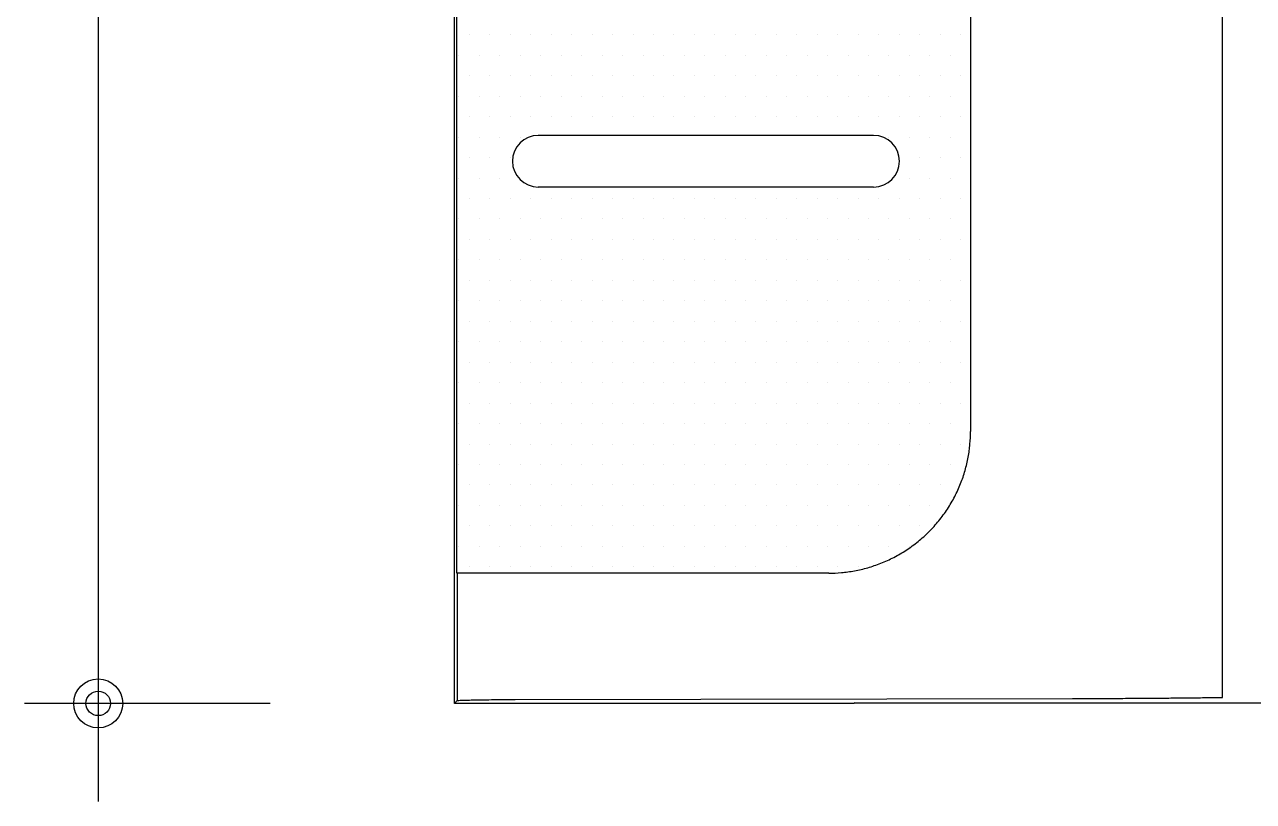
# Model space of a CAD drawing. Extents: x -255 to 8105, y -176 to 5714.
# Drawn here: x 6032.4 to 6282.8, y 4904.9 to 5063.3 of the extents above; entities that cross this region are included whole.
import ezdxf

# ---------------------------------------------------------------- set-up
doc = ezdxf.new("R2010")
doc.units = 0
doc.header["$LTSCALE"] = 30
doc.layers.get('0').update_dxf_attribs({"linetype": 'CONTINUOUS'})
for name, color, linetype in [('DIM', 7, 'CONTINUOUS'), ('부자재', 4, 'CONTINUOUS'), ('해치', 8, 'CONTINUOUS')]:
    doc.layers.add(name, color=color, linetype=linetype)

# ---------------------------------------------------------------- blocks, each defined once
blk = doc.blocks.new('DIMDOT')
at = {"linetype": 'Continuous'}
blk.add_line((-2, 0), (2, 0), dxfattribs=at)
for radius in [0.5, 0.25]:
    blk.add_circle((0, 0), radius, dxfattribs=at)
blk = doc.blocks.new('UNI-01', base_point=(7634, 7239))
at = {"layer": 'DIM', "ltscale": 10}
for p, q in [((13681.44, 12627.02), (13681.44, 12173.89)), ((13716.49, 12163.89), (13666.44, 12163.89))]:
    blk.add_line(p, q, dxfattribs=at)
at = {"layer": '부자재'}
for p, q in [((13754.06, 12163.89), (13754.06, 12637.02)), ((13910.57, 12165.11), (13910.57, 12635.8)), ((13754.54, 12190.44), (13754.54, 12610.47)), ((13859.2, 12581.56), (13859.2, 12219.35)), ((13754.62, 12190.44), (13754.54, 12190.44)), ((13754.62, 12190.44), (13754.62, 12164.45)), ((13830.29, 12190.44), (13766.38, 12190.44)), ((13766.38, 12164.68), (13879.99, 12164.88)), ((13754.62, 12164.45), (13754.06, 12163.89)), ((13835.44, 12163.89), (13754.06, 12163.89)), ((13835.62, 12163.99), (13835.44, 12163.89)), ((13835.62, 12163.99), (13923.17, 12163.99))]:
    blk.add_line(p, q, dxfattribs=at)
for points, weights in [([(13830.29, 12190.44), (13859.2, 12190.44), (13859.2, 12219.35)], [1, 0.707106781187, 1]), ([(13766.38, 12190.44), (13754.82, 12190.44), (13754.62, 12190.44)], [1, 0.748955720789, 1]), ([(13879.99, 12164.88), (13897.04, 12164.92), (13910.57, 12165.11)], [1, 0.964784765128, 1]), ([(13754.62, 12164.45), (13754.82, 12164.65), (13766.38, 12164.68)], [1, 0.748955720789, 1])]:
    blk.add_rational_spline(points, weights, degree=2, dxfattribs=at)
at = {"layer": '해치', "linetype": 'Continuous'}
for p, q in [((13757.03, 12300.23), (13757.03, 12300.23)), ((13761.21, 12300.23), (13761.21, 12300.23)), ((13765.38, 12300.23), (13765.38, 12300.23)), ((13769.55, 12300.23), (13769.55, 12300.23)), ((13773.73, 12300.23), (13773.73, 12300.23)), ((13777.9, 12300.23), (13777.9, 12300.23)), ((13782.07, 12300.23), (13782.07, 12300.23)), ((13786.24, 12300.23), (13786.24, 12300.23)), ((13790.42, 12300.23), (13790.42, 12300.23)), ((13794.59, 12300.23), (13794.59, 12300.23)), ((13798.76, 12300.23), (13798.76, 12300.23)), ((13802.93, 12300.23), (13802.93, 12300.23)), ((13807.11, 12300.23), (13807.11, 12300.23)), ((13811.28, 12300.23), (13811.28, 12300.23)), ((13815.45, 12300.23), (13815.45, 12300.23)), ((13819.62, 12300.23), (13819.62, 12300.23)), ((13823.8, 12300.23), (13823.8, 12300.23)), ((13827.97, 12300.23), (13827.97, 12300.23)), ((13832.14, 12300.23), (13832.14, 12300.23)), ((13836.32, 12300.23), (13836.32, 12300.23)), ((13840.49, 12300.23), (13840.49, 12300.23)), ((13844.66, 12300.23), (13844.66, 12300.23)), ((13848.83, 12300.23), (13848.83, 12300.23)), ((13853.01, 12300.23), (13853.01, 12300.23)), ((13857.18, 12300.23), (13857.18, 12300.23)), ((13754.95, 12296.06), (13754.95, 12296.06)), ((13759.12, 12296.06), (13759.12, 12296.06)), ((13763.29, 12296.06), (13763.29, 12296.06)), ((13767.47, 12296.06), (13767.47, 12296.06)), ((13771.64, 12296.06), (13771.64, 12296.06)), ((13775.81, 12296.06), (13775.81, 12296.06)), ((13779.98, 12296.06), (13779.98, 12296.06)), ((13784.16, 12296.06), (13784.16, 12296.06)), ((13788.33, 12296.06), (13788.33, 12296.06)), ((13792.5, 12296.06), (13792.5, 12296.06)), ((13796.67, 12296.06), (13796.67, 12296.06)), ((13800.85, 12296.06), (13800.85, 12296.06)), ((13805.02, 12296.06), (13805.02, 12296.06)), ((13809.19, 12296.06), (13809.19, 12296.06)), ((13813.37, 12296.06), (13813.37, 12296.06)), ((13817.54, 12296.06), (13817.54, 12296.06)), ((13821.71, 12296.06), (13821.71, 12296.06)), ((13825.88, 12296.06), (13825.88, 12296.06)), ((13830.06, 12296.06), (13830.06, 12296.06)), ((13834.23, 12296.06), (13834.23, 12296.06)), ((13838.4, 12296.06), (13838.4, 12296.06)), ((13842.57, 12296.06), (13842.57, 12296.06)), ((13846.75, 12296.06), (13846.75, 12296.06)), ((13850.92, 12296.06), (13850.92, 12296.06)), ((13855.09, 12296.06), (13855.09, 12296.06)), ((13757.03, 12291.89), (13757.03, 12291.89)), ((13761.21, 12291.89), (13761.21, 12291.89)), ((13765.38, 12291.89), (13765.38, 12291.89)), ((13769.55, 12291.89), (13769.55, 12291.89)), ((13773.73, 12291.89), (13773.73, 12291.89)), ((13777.9, 12291.89), (13777.9, 12291.89)), ((13782.07, 12291.89), (13782.07, 12291.89)), ((13786.24, 12291.89), (13786.24, 12291.89)), ((13790.42, 12291.89), (13790.42, 12291.89)), ((13794.59, 12291.89), (13794.59, 12291.89)), ((13798.76, 12291.89), (13798.76, 12291.89)), ((13802.93, 12291.89), (13802.93, 12291.89)), ((13807.11, 12291.89), (13807.11, 12291.89)), ((13811.28, 12291.89), (13811.28, 12291.89)), ((13815.45, 12291.89), (13815.45, 12291.89)), ((13819.62, 12291.89), (13819.62, 12291.89)), ((13823.8, 12291.89), (13823.8, 12291.89)), ((13827.97, 12291.89), (13827.97, 12291.89)), ((13832.14, 12291.89), (13832.14, 12291.89)), ((13836.32, 12291.89), (13836.32, 12291.89)), ((13840.49, 12291.89), (13840.49, 12291.89)), ((13844.66, 12291.89), (13844.66, 12291.89)), ((13848.83, 12291.89), (13848.83, 12291.89)), ((13853.01, 12291.89), (13853.01, 12291.89)), ((13857.18, 12291.89), (13857.18, 12291.89)), ((13754.95, 12287.72), (13754.95, 12287.72)), ((13759.12, 12287.72), (13759.12, 12287.72)), ((13763.29, 12287.72), (13763.29, 12287.72)), ((13767.47, 12287.72), (13767.47, 12287.72)), ((13771.64, 12287.72), (13771.64, 12287.72)), ((13775.81, 12287.72), (13775.81, 12287.72)), ((13779.98, 12287.72), (13779.98, 12287.72)), ((13784.16, 12287.72), (13784.16, 12287.72)), ((13788.33, 12287.72), (13788.33, 12287.72)), ((13792.5, 12287.72), (13792.5, 12287.72)), ((13796.67, 12287.72), (13796.67, 12287.72)), ((13800.85, 12287.72), (13800.85, 12287.72)), ((13805.02, 12287.72), (13805.02, 12287.72)), ((13809.19, 12287.72), (13809.19, 12287.72)), ((13813.37, 12287.72), (13813.37, 12287.72)), ((13817.54, 12287.72), (13817.54, 12287.72)), ((13821.71, 12287.72), (13821.71, 12287.72)), ((13825.88, 12287.72), (13825.88, 12287.72)), ((13830.06, 12287.72), (13830.06, 12287.72)), ((13834.23, 12287.72), (13834.23, 12287.72)), ((13838.4, 12287.72), (13838.4, 12287.72)), ((13842.57, 12287.72), (13842.57, 12287.72)), ((13846.75, 12287.72), (13846.75, 12287.72)), ((13850.92, 12287.72), (13850.92, 12287.72)), ((13855.09, 12287.72), (13855.09, 12287.72)), ((13757.03, 12283.54), (13757.03, 12283.54)), ((13761.21, 12283.54), (13761.21, 12283.54)), ((13765.38, 12283.54), (13765.38, 12283.54)), ((13769.55, 12283.54), (13769.55, 12283.54)), ((13773.73, 12283.54), (13773.73, 12283.54)), ((13777.9, 12283.54), (13777.9, 12283.54)), ((13782.07, 12283.54), (13782.07, 12283.54)), ((13786.24, 12283.54), (13786.24, 12283.54)), ((13790.42, 12283.54), (13790.42, 12283.54)), ((13794.59, 12283.54), (13794.59, 12283.54)), ((13798.76, 12283.54), (13798.76, 12283.54)), ((13802.93, 12283.54), (13802.93, 12283.54)), ((13807.11, 12283.54), (13807.11, 12283.54)), ((13811.28, 12283.54), (13811.28, 12283.54)), ((13815.45, 12283.54), (13815.45, 12283.54)), ((13819.62, 12283.54), (13819.62, 12283.54)), ((13823.8, 12283.54), (13823.8, 12283.54)), ((13827.97, 12283.54), (13827.97, 12283.54)), ((13832.14, 12283.54), (13832.14, 12283.54)), ((13836.32, 12283.54), (13836.32, 12283.54)), ((13840.49, 12283.54), (13840.49, 12283.54)), ((13844.66, 12283.54), (13844.66, 12283.54)), ((13848.83, 12283.54), (13848.83, 12283.54)), ((13853.01, 12283.54), (13853.01, 12283.54)), ((13857.18, 12283.54), (13857.18, 12283.54)), ((13754.95, 12279.37), (13754.95, 12279.37)), ((13759.12, 12279.37), (13759.12, 12279.37)), ((13763.29, 12279.37), (13763.29, 12279.37)), ((13767.47, 12279.37), (13767.47, 12279.37)), ((13842.57, 12279.37), (13842.57, 12279.37)), ((13846.75, 12279.37), (13846.75, 12279.37)), ((13850.92, 12279.37), (13850.92, 12279.37)), ((13855.09, 12279.37), (13855.09, 12279.37)), ((13757.03, 12275.2), (13757.03, 12275.2)), ((13761.21, 12275.2), (13761.21, 12275.2)), ((13765.38, 12275.2), (13765.38, 12275.2)), ((13844.66, 12275.2), (13844.66, 12275.2)), ((13848.83, 12275.2), (13848.83, 12275.2)), ((13853.01, 12275.2), (13853.01, 12275.2)), ((13857.18, 12275.2), (13857.18, 12275.2)), ((13754.95, 12271.03), (13754.95, 12271.03)), ((13759.12, 12271.03), (13759.12, 12271.03)), ((13763.29, 12271.03), (13763.29, 12271.03)), ((13846.75, 12271.03), (13846.75, 12271.03)), ((13850.92, 12271.03), (13850.92, 12271.03)), ((13855.09, 12271.03), (13855.09, 12271.03)), ((13757.03, 12266.85), (13757.03, 12266.85)), ((13761.21, 12266.85), (13761.21, 12266.85)), ((13765.38, 12266.85), (13765.38, 12266.85)), ((13769.55, 12266.85), (13769.55, 12266.85)), ((13773.73, 12266.85), (13773.73, 12266.85)), ((13777.9, 12266.85), (13777.9, 12266.85)), ((13782.07, 12266.85), (13782.07, 12266.85)), ((13786.24, 12266.85), (13786.24, 12266.85)), ((13790.42, 12266.85), (13790.42, 12266.85)), ((13794.59, 12266.85), (13794.59, 12266.85)), ((13798.76, 12266.85), (13798.76, 12266.85)), ((13802.93, 12266.85), (13802.93, 12266.85)), ((13807.11, 12266.85), (13807.11, 12266.85)), ((13811.28, 12266.85), (13811.28, 12266.85)), ((13815.45, 12266.85), (13815.45, 12266.85)), ((13819.62, 12266.85), (13819.62, 12266.85)), ((13823.8, 12266.85), (13823.8, 12266.85)), ((13827.97, 12266.85), (13827.97, 12266.85)), ((13832.14, 12266.85), (13832.14, 12266.85)), ((13836.32, 12266.85), (13836.32, 12266.85)), ((13840.49, 12266.85), (13840.49, 12266.85)), ((13844.66, 12266.85), (13844.66, 12266.85)), ((13848.83, 12266.85), (13848.83, 12266.85)), ((13853.01, 12266.85), (13853.01, 12266.85)), ((13857.18, 12266.85), (13857.18, 12266.85)), ((13754.95, 12262.68), (13754.95, 12262.68)), ((13759.12, 12262.68), (13759.12, 12262.68)), ((13763.29, 12262.68), (13763.29, 12262.68)), ((13767.47, 12262.68), (13767.47, 12262.68)), ((13771.64, 12262.68), (13771.64, 12262.68)), ((13775.81, 12262.68), (13775.81, 12262.68)), ((13779.98, 12262.68), (13779.98, 12262.68)), ((13784.16, 12262.68), (13784.16, 12262.68)), ((13788.33, 12262.68), (13788.33, 12262.68)), ((13792.5, 12262.68), (13792.5, 12262.68)), ((13796.67, 12262.68), (13796.67, 12262.68)), ((13800.85, 12262.68), (13800.85, 12262.68)), ((13805.02, 12262.68), (13805.02, 12262.68)), ((13809.19, 12262.68), (13809.19, 12262.68)), ((13813.37, 12262.68), (13813.37, 12262.68)), ((13817.54, 12262.68), (13817.54, 12262.68)), ((13821.71, 12262.68), (13821.71, 12262.68)), ((13825.88, 12262.68), (13825.88, 12262.68)), ((13830.06, 12262.68), (13830.06, 12262.68)), ((13834.23, 12262.68), (13834.23, 12262.68)), ((13838.4, 12262.68), (13838.4, 12262.68)), ((13842.57, 12262.68), (13842.57, 12262.68)), ((13846.75, 12262.68), (13846.75, 12262.68)), ((13850.92, 12262.68), (13850.92, 12262.68)), ((13855.09, 12262.68), (13855.09, 12262.68)), ((13757.03, 12258.51), (13757.03, 12258.51)), ((13761.21, 12258.51), (13761.21, 12258.51)), ((13765.38, 12258.51), (13765.38, 12258.51)), ((13769.55, 12258.51), (13769.55, 12258.51)), ((13773.73, 12258.51), (13773.73, 12258.51)), ((13777.9, 12258.51), (13777.9, 12258.51)), ((13782.07, 12258.51), (13782.07, 12258.51)), ((13786.24, 12258.51), (13786.24, 12258.51)), ((13790.42, 12258.51), (13790.42, 12258.51)), ((13794.59, 12258.51), (13794.59, 12258.51)), ((13798.76, 12258.51), (13798.76, 12258.51)), ((13802.93, 12258.51), (13802.93, 12258.51)), ((13807.11, 12258.51), (13807.11, 12258.51)), ((13811.28, 12258.51), (13811.28, 12258.51)), ((13815.45, 12258.51), (13815.45, 12258.51)), ((13819.62, 12258.51), (13819.62, 12258.51)), ((13823.8, 12258.51), (13823.8, 12258.51)), ((13827.97, 12258.51), (13827.97, 12258.51)), ((13832.14, 12258.51), (13832.14, 12258.51)), ((13836.32, 12258.51), (13836.32, 12258.51)), ((13840.49, 12258.51), (13840.49, 12258.51)), ((13844.66, 12258.51), (13844.66, 12258.51)), ((13848.83, 12258.51), (13848.83, 12258.51)), ((13853.01, 12258.51), (13853.01, 12258.51)), ((13857.18, 12258.51), (13857.18, 12258.51)), ((13754.95, 12254.34), (13754.95, 12254.34)), ((13759.12, 12254.34), (13759.12, 12254.34)), ((13763.29, 12254.34), (13763.29, 12254.34)), ((13767.47, 12254.34), (13767.47, 12254.34)), ((13771.64, 12254.34), (13771.64, 12254.34)), ((13775.81, 12254.34), (13775.81, 12254.34)), ((13779.98, 12254.34), (13779.98, 12254.34)), ((13784.16, 12254.34), (13784.16, 12254.34)), ((13788.33, 12254.34), (13788.33, 12254.34)), ((13792.5, 12254.34), (13792.5, 12254.34)), ((13796.67, 12254.34), (13796.67, 12254.34)), ((13800.85, 12254.34), (13800.85, 12254.34)), ((13805.02, 12254.34), (13805.02, 12254.34)), ((13809.19, 12254.34), (13809.19, 12254.34)), ((13813.37, 12254.34), (13813.37, 12254.34)), ((13817.54, 12254.34), (13817.54, 12254.34)), ((13821.71, 12254.34), (13821.71, 12254.34)), ((13825.88, 12254.34), (13825.88, 12254.34)), ((13830.06, 12254.34), (13830.06, 12254.34)), ((13834.23, 12254.34), (13834.23, 12254.34)), ((13838.4, 12254.34), (13838.4, 12254.34)), ((13842.57, 12254.34), (13842.57, 12254.34)), ((13846.75, 12254.34), (13846.75, 12254.34)), ((13850.92, 12254.34), (13850.92, 12254.34)), ((13855.09, 12254.34), (13855.09, 12254.34)), ((13757.03, 12250.16), (13757.03, 12250.16)), ((13761.21, 12250.16), (13761.21, 12250.16)), ((13765.38, 12250.16), (13765.38, 12250.16)), ((13769.55, 12250.16), (13769.55, 12250.16)), ((13773.73, 12250.16), (13773.73, 12250.16)), ((13777.9, 12250.16), (13777.9, 12250.16)), ((13782.07, 12250.16), (13782.07, 12250.16)), ((13786.24, 12250.16), (13786.24, 12250.16)), ((13790.42, 12250.16), (13790.42, 12250.16)), ((13794.59, 12250.16), (13794.59, 12250.16)), ((13798.76, 12250.16), (13798.76, 12250.16)), ((13802.93, 12250.16), (13802.93, 12250.16)), ((13807.11, 12250.16), (13807.11, 12250.16)), ((13811.28, 12250.16), (13811.28, 12250.16)), ((13815.45, 12250.16), (13815.45, 12250.16)), ((13819.62, 12250.16), (13819.62, 12250.16)), ((13823.8, 12250.16), (13823.8, 12250.16)), ((13827.97, 12250.16), (13827.97, 12250.16)), ((13832.14, 12250.16), (13832.14, 12250.16)), ((13836.32, 12250.16), (13836.32, 12250.16)), ((13840.49, 12250.16), (13840.49, 12250.16)), ((13844.66, 12250.16), (13844.66, 12250.16)), ((13848.83, 12250.16), (13848.83, 12250.16)), ((13853.01, 12250.16), (13853.01, 12250.16)), ((13857.18, 12250.16), (13857.18, 12250.16)), ((13754.95, 12245.99), (13754.95, 12245.99)), ((13759.12, 12245.99), (13759.12, 12245.99)), ((13763.29, 12245.99), (13763.29, 12245.99)), ((13767.47, 12245.99), (13767.47, 12245.99)), ((13771.64, 12245.99), (13771.64, 12245.99)), ((13775.81, 12245.99), (13775.81, 12245.99)), ((13779.98, 12245.99), (13779.98, 12245.99)), ((13784.16, 12245.99), (13784.16, 12245.99)), ((13788.33, 12245.99), (13788.33, 12245.99)), ((13792.5, 12245.99), (13792.5, 12245.99)), ((13796.67, 12245.99), (13796.67, 12245.99)), ((13800.85, 12245.99), (13800.85, 12245.99)), ((13805.02, 12245.99), (13805.02, 12245.99)), ((13809.19, 12245.99), (13809.19, 12245.99)), ((13813.37, 12245.99), (13813.37, 12245.99)), ((13817.54, 12245.99), (13817.54, 12245.99)), ((13821.71, 12245.99), (13821.71, 12245.99)), ((13825.88, 12245.99), (13825.88, 12245.99)), ((13830.06, 12245.99), (13830.06, 12245.99)), ((13834.23, 12245.99), (13834.23, 12245.99)), ((13838.4, 12245.99), (13838.4, 12245.99)), ((13842.57, 12245.99), (13842.57, 12245.99)), ((13846.75, 12245.99), (13846.75, 12245.99)), ((13850.92, 12245.99), (13850.92, 12245.99)), ((13855.09, 12245.99), (13855.09, 12245.99)), ((13757.03, 12241.82), (13757.03, 12241.82)), ((13761.21, 12241.82), (13761.21, 12241.82)), ((13765.38, 12241.82), (13765.38, 12241.82)), ((13769.55, 12241.82), (13769.55, 12241.82)), ((13773.73, 12241.82), (13773.73, 12241.82)), ((13777.9, 12241.82), (13777.9, 12241.82)), ((13782.07, 12241.82), (13782.07, 12241.82)), ((13786.24, 12241.82), (13786.24, 12241.82)), ((13790.42, 12241.82), (13790.42, 12241.82)), ((13794.59, 12241.82), (13794.59, 12241.82)), ((13798.76, 12241.82), (13798.76, 12241.82)), ((13802.93, 12241.82), (13802.93, 12241.82)), ((13807.11, 12241.82), (13807.11, 12241.82)), ((13811.28, 12241.82), (13811.28, 12241.82)), ((13815.45, 12241.82), (13815.45, 12241.82)), ((13819.62, 12241.82), (13819.62, 12241.82)), ((13823.8, 12241.82), (13823.8, 12241.82)), ((13827.97, 12241.82), (13827.97, 12241.82)), ((13832.14, 12241.82), (13832.14, 12241.82)), ((13836.32, 12241.82), (13836.32, 12241.82)), ((13840.49, 12241.82), (13840.49, 12241.82)), ((13844.66, 12241.82), (13844.66, 12241.82)), ((13848.83, 12241.82), (13848.83, 12241.82)), ((13853.01, 12241.82), (13853.01, 12241.82)), ((13857.18, 12241.82), (13857.18, 12241.82)), ((13754.95, 12237.64), (13754.95, 12237.64)), ((13759.12, 12237.64), (13759.12, 12237.64)), ((13763.29, 12237.64), (13763.29, 12237.64)), ((13767.47, 12237.64), (13767.47, 12237.64)), ((13771.64, 12237.64), (13771.64, 12237.64)), ((13775.81, 12237.64), (13775.81, 12237.64)), ((13779.98, 12237.64), (13779.98, 12237.64)), ((13784.16, 12237.64), (13784.16, 12237.64)), ((13788.33, 12237.64), (13788.33, 12237.64)), ((13792.5, 12237.64), (13792.5, 12237.64)), ((13796.67, 12237.64), (13796.67, 12237.64)), ((13800.85, 12237.64), (13800.85, 12237.64)), ((13805.02, 12237.64), (13805.02, 12237.64)), ((13809.19, 12237.64), (13809.19, 12237.64)), ((13813.37, 12237.64), (13813.37, 12237.64)), ((13817.54, 12237.64), (13817.54, 12237.64)), ((13821.71, 12237.64), (13821.71, 12237.64)), ((13825.88, 12237.64), (13825.88, 12237.64)), ((13830.06, 12237.64), (13830.06, 12237.64)), ((13834.23, 12237.64), (13834.23, 12237.64)), ((13838.4, 12237.64), (13838.4, 12237.64)), ((13842.57, 12237.64), (13842.57, 12237.64)), ((13846.75, 12237.64), (13846.75, 12237.64)), ((13850.92, 12237.64), (13850.92, 12237.64)), ((13855.09, 12237.64), (13855.09, 12237.64)), ((13757.03, 12233.47), (13757.03, 12233.47)), ((13761.21, 12233.47), (13761.21, 12233.47)), ((13765.38, 12233.47), (13765.38, 12233.47)), ((13769.55, 12233.47), (13769.55, 12233.47)), ((13773.73, 12233.47), (13773.73, 12233.47)), ((13777.9, 12233.47), (13777.9, 12233.47)), ((13782.07, 12233.47), (13782.07, 12233.47)), ((13786.24, 12233.47), (13786.24, 12233.47)), ((13790.42, 12233.47), (13790.42, 12233.47)), ((13794.59, 12233.47), (13794.59, 12233.47)), ((13798.76, 12233.47), (13798.76, 12233.47)), ((13802.93, 12233.47), (13802.93, 12233.47)), ((13807.11, 12233.47), (13807.11, 12233.47)), ((13811.28, 12233.47), (13811.28, 12233.47)), ((13815.45, 12233.47), (13815.45, 12233.47)), ((13819.62, 12233.47), (13819.62, 12233.47)), ((13823.8, 12233.47), (13823.8, 12233.47)), ((13827.97, 12233.47), (13827.97, 12233.47)), ((13832.14, 12233.47), (13832.14, 12233.47)), ((13836.32, 12233.47), (13836.32, 12233.47)), ((13840.49, 12233.47), (13840.49, 12233.47)), ((13844.66, 12233.47), (13844.66, 12233.47)), ((13848.83, 12233.47), (13848.83, 12233.47)), ((13853.01, 12233.47), (13853.01, 12233.47)), ((13857.18, 12233.47), (13857.18, 12233.47)), ((13754.95, 12229.3), (13754.95, 12229.3)), ((13759.12, 12229.3), (13759.12, 12229.3)), ((13763.29, 12229.3), (13763.29, 12229.3)), ((13767.47, 12229.3), (13767.47, 12229.3)), ((13771.64, 12229.3), (13771.64, 12229.3)), ((13775.81, 12229.3), (13775.81, 12229.3)), ((13779.98, 12229.3), (13779.98, 12229.3)), ((13784.16, 12229.3), (13784.16, 12229.3)), ((13788.33, 12229.3), (13788.33, 12229.3)), ((13792.5, 12229.3), (13792.5, 12229.3)), ((13796.67, 12229.3), (13796.67, 12229.3)), ((13800.85, 12229.3), (13800.85, 12229.3)), ((13805.02, 12229.3), (13805.02, 12229.3)), ((13809.19, 12229.3), (13809.19, 12229.3)), ((13813.37, 12229.3), (13813.37, 12229.3)), ((13817.54, 12229.3), (13817.54, 12229.3)), ((13821.71, 12229.3), (13821.71, 12229.3)), ((13825.88, 12229.3), (13825.88, 12229.3)), ((13830.06, 12229.3), (13830.06, 12229.3)), ((13834.23, 12229.3), (13834.23, 12229.3)), ((13838.4, 12229.3), (13838.4, 12229.3)), ((13842.57, 12229.3), (13842.57, 12229.3)), ((13846.75, 12229.3), (13846.75, 12229.3)), ((13850.92, 12229.3), (13850.92, 12229.3)), ((13855.09, 12229.3), (13855.09, 12229.3)), ((13757.03, 12225.13), (13757.03, 12225.13)), ((13761.21, 12225.13), (13761.21, 12225.13)), ((13765.38, 12225.13), (13765.38, 12225.13)), ((13769.55, 12225.13), (13769.55, 12225.13)), ((13773.73, 12225.13), (13773.73, 12225.13)), ((13777.9, 12225.13), (13777.9, 12225.13)), ((13782.07, 12225.13), (13782.07, 12225.13)), ((13786.24, 12225.13), (13786.24, 12225.13)), ((13790.42, 12225.13), (13790.42, 12225.13)), ((13794.59, 12225.13), (13794.59, 12225.13)), ((13798.76, 12225.13), (13798.76, 12225.13)), ((13802.93, 12225.13), (13802.93, 12225.13)), ((13807.11, 12225.13), (13807.11, 12225.13)), ((13811.28, 12225.13), (13811.28, 12225.13)), ((13815.45, 12225.13), (13815.45, 12225.13)), ((13819.62, 12225.13), (13819.62, 12225.13)), ((13823.8, 12225.13), (13823.8, 12225.13)), ((13827.97, 12225.13), (13827.97, 12225.13)), ((13832.14, 12225.13), (13832.14, 12225.13)), ((13836.32, 12225.13), (13836.32, 12225.13)), ((13840.49, 12225.13), (13840.49, 12225.13)), ((13844.66, 12225.13), (13844.66, 12225.13)), ((13848.83, 12225.13), (13848.83, 12225.13)), ((13853.01, 12225.13), (13853.01, 12225.13)), ((13857.18, 12225.13), (13857.18, 12225.13)), ((13754.95, 12220.95), (13754.95, 12220.95)), ((13759.12, 12220.95), (13759.12, 12220.95)), ((13763.29, 12220.95), (13763.29, 12220.95)), ((13767.47, 12220.95), (13767.47, 12220.95)), ((13771.64, 12220.95), (13771.64, 12220.95)), ((13775.81, 12220.95), (13775.81, 12220.95)), ((13779.98, 12220.95), (13779.98, 12220.95)), ((13784.16, 12220.95), (13784.16, 12220.95)), ((13788.33, 12220.95), (13788.33, 12220.95)), ((13792.5, 12220.95), (13792.5, 12220.95)), ((13796.67, 12220.95), (13796.67, 12220.95)), ((13800.85, 12220.95), (13800.85, 12220.95)), ((13805.02, 12220.95), (13805.02, 12220.95)), ((13809.19, 12220.95), (13809.19, 12220.95)), ((13813.37, 12220.95), (13813.37, 12220.95)), ((13817.54, 12220.95), (13817.54, 12220.95)), ((13821.71, 12220.95), (13821.71, 12220.95)), ((13825.88, 12220.95), (13825.88, 12220.95)), ((13830.06, 12220.95), (13830.06, 12220.95)), ((13834.23, 12220.95), (13834.23, 12220.95)), ((13838.4, 12220.95), (13838.4, 12220.95)), ((13842.57, 12220.95), (13842.57, 12220.95)), ((13846.75, 12220.95), (13846.75, 12220.95)), ((13850.92, 12220.95), (13850.92, 12220.95)), ((13855.09, 12220.95), (13855.09, 12220.95)), ((13757.03, 12216.78), (13757.03, 12216.78)), ((13761.21, 12216.78), (13761.21, 12216.78)), ((13765.38, 12216.78), (13765.38, 12216.78)), ((13769.55, 12216.78), (13769.55, 12216.78)), ((13773.73, 12216.78), (13773.73, 12216.78)), ((13777.9, 12216.78), (13777.9, 12216.78)), ((13782.07, 12216.78), (13782.07, 12216.78)), ((13786.24, 12216.78), (13786.24, 12216.78)), ((13790.42, 12216.78), (13790.42, 12216.78)), ((13794.59, 12216.78), (13794.59, 12216.78)), ((13798.76, 12216.78), (13798.76, 12216.78)), ((13802.93, 12216.78), (13802.93, 12216.78)), ((13807.11, 12216.78), (13807.11, 12216.78)), ((13811.28, 12216.78), (13811.28, 12216.78)), ((13815.45, 12216.78), (13815.45, 12216.78)), ((13819.62, 12216.78), (13819.62, 12216.78)), ((13823.8, 12216.78), (13823.8, 12216.78)), ((13827.97, 12216.78), (13827.97, 12216.78)), ((13832.14, 12216.78), (13832.14, 12216.78)), ((13836.32, 12216.78), (13836.32, 12216.78)), ((13840.49, 12216.78), (13840.49, 12216.78)), ((13844.66, 12216.78), (13844.66, 12216.78)), ((13848.83, 12216.78), (13848.83, 12216.78)), ((13853.01, 12216.78), (13853.01, 12216.78)), ((13857.18, 12216.78), (13857.18, 12216.78)), ((13754.95, 12212.61), (13754.95, 12212.61)), ((13759.12, 12212.61), (13759.12, 12212.61)), ((13763.29, 12212.61), (13763.29, 12212.61)), ((13767.47, 12212.61), (13767.47, 12212.61)), ((13771.64, 12212.61), (13771.64, 12212.61)), ((13775.81, 12212.61), (13775.81, 12212.61)), ((13779.98, 12212.61), (13779.98, 12212.61)), ((13784.16, 12212.61), (13784.16, 12212.61)), ((13788.33, 12212.61), (13788.33, 12212.61)), ((13792.5, 12212.61), (13792.5, 12212.61)), ((13796.67, 12212.61), (13796.67, 12212.61)), ((13800.85, 12212.61), (13800.85, 12212.61)), ((13805.02, 12212.61), (13805.02, 12212.61)), ((13809.19, 12212.61), (13809.19, 12212.61)), ((13813.37, 12212.61), (13813.37, 12212.61)), ((13817.54, 12212.61), (13817.54, 12212.61)), ((13821.71, 12212.61), (13821.71, 12212.61)), ((13825.88, 12212.61), (13825.88, 12212.61)), ((13830.06, 12212.61), (13830.06, 12212.61)), ((13834.23, 12212.61), (13834.23, 12212.61)), ((13838.4, 12212.61), (13838.4, 12212.61)), ((13842.57, 12212.61), (13842.57, 12212.61)), ((13846.75, 12212.61), (13846.75, 12212.61)), ((13850.92, 12212.61), (13850.92, 12212.61)), ((13855.09, 12212.61), (13855.09, 12212.61)), ((13757.03, 12208.44), (13757.03, 12208.44)), ((13761.21, 12208.44), (13761.21, 12208.44)), ((13765.38, 12208.44), (13765.38, 12208.44)), ((13769.55, 12208.44), (13769.55, 12208.44)), ((13773.73, 12208.44), (13773.73, 12208.44)), ((13777.9, 12208.44), (13777.9, 12208.44)), ((13782.07, 12208.44), (13782.07, 12208.44)), ((13786.24, 12208.44), (13786.24, 12208.44)), ((13790.42, 12208.44), (13790.42, 12208.44)), ((13794.59, 12208.44), (13794.59, 12208.44)), ((13798.76, 12208.44), (13798.76, 12208.44)), ((13802.93, 12208.44), (13802.93, 12208.44)), ((13807.11, 12208.44), (13807.11, 12208.44)), ((13811.28, 12208.44), (13811.28, 12208.44)), ((13815.45, 12208.44), (13815.45, 12208.44)), ((13819.62, 12208.44), (13819.62, 12208.44)), ((13823.8, 12208.44), (13823.8, 12208.44)), ((13827.97, 12208.44), (13827.97, 12208.44)), ((13832.14, 12208.44), (13832.14, 12208.44)), ((13836.32, 12208.44), (13836.32, 12208.44)), ((13840.49, 12208.44), (13840.49, 12208.44)), ((13844.66, 12208.44), (13844.66, 12208.44)), ((13848.83, 12208.44), (13848.83, 12208.44)), ((13853.01, 12208.44), (13853.01, 12208.44)), ((13754.95, 12204.26), (13754.95, 12204.26)), ((13759.12, 12204.26), (13759.12, 12204.26)), ((13763.29, 12204.26), (13763.29, 12204.26)), ((13767.47, 12204.26), (13767.47, 12204.26)), ((13771.64, 12204.26), (13771.64, 12204.26)), ((13775.81, 12204.26), (13775.81, 12204.26)), ((13779.98, 12204.26), (13779.98, 12204.26)), ((13784.16, 12204.26), (13784.16, 12204.26)), ((13788.33, 12204.26), (13788.33, 12204.26)), ((13792.5, 12204.26), (13792.5, 12204.26)), ((13796.67, 12204.26), (13796.67, 12204.26)), ((13800.85, 12204.26), (13800.85, 12204.26)), ((13805.02, 12204.26), (13805.02, 12204.26)), ((13809.19, 12204.26), (13809.19, 12204.26)), ((13813.37, 12204.26), (13813.37, 12204.26)), ((13817.54, 12204.26), (13817.54, 12204.26)), ((13821.71, 12204.26), (13821.71, 12204.26)), ((13825.88, 12204.26), (13825.88, 12204.26)), ((13830.06, 12204.26), (13830.06, 12204.26)), ((13834.23, 12204.26), (13834.23, 12204.26)), ((13838.4, 12204.26), (13838.4, 12204.26)), ((13842.57, 12204.26), (13842.57, 12204.26)), ((13846.75, 12204.26), (13846.75, 12204.26)), ((13850.92, 12204.26), (13850.92, 12204.26)), ((13757.03, 12200.09), (13757.03, 12200.09)), ((13761.21, 12200.09), (13761.21, 12200.09)), ((13765.38, 12200.09), (13765.38, 12200.09)), ((13769.55, 12200.09), (13769.55, 12200.09)), ((13773.73, 12200.09), (13773.73, 12200.09)), ((13777.9, 12200.09), (13777.9, 12200.09)), ((13782.07, 12200.09), (13782.07, 12200.09)), ((13786.24, 12200.09), (13786.24, 12200.09)), ((13790.42, 12200.09), (13790.42, 12200.09)), ((13794.59, 12200.09), (13794.59, 12200.09)), ((13798.76, 12200.09), (13798.76, 12200.09)), ((13802.93, 12200.09), (13802.93, 12200.09)), ((13807.11, 12200.09), (13807.11, 12200.09)), ((13811.28, 12200.09), (13811.28, 12200.09)), ((13815.45, 12200.09), (13815.45, 12200.09)), ((13819.62, 12200.09), (13819.62, 12200.09)), ((13823.8, 12200.09), (13823.8, 12200.09)), ((13827.97, 12200.09), (13827.97, 12200.09)), ((13832.14, 12200.09), (13832.14, 12200.09)), ((13836.32, 12200.09), (13836.32, 12200.09)), ((13840.49, 12200.09), (13840.49, 12200.09)), ((13844.66, 12200.09), (13844.66, 12200.09)), ((13848.83, 12200.09), (13848.83, 12200.09)), ((13754.95, 12195.92), (13754.95, 12195.92)), ((13759.12, 12195.92), (13759.12, 12195.92)), ((13763.29, 12195.92), (13763.29, 12195.92)), ((13767.47, 12195.92), (13767.47, 12195.92)), ((13771.64, 12195.92), (13771.64, 12195.92)), ((13775.81, 12195.92), (13775.81, 12195.92)), ((13779.98, 12195.92), (13779.98, 12195.92)), ((13784.16, 12195.92), (13784.16, 12195.92)), ((13788.33, 12195.92), (13788.33, 12195.92)), ((13792.5, 12195.92), (13792.5, 12195.92)), ((13796.67, 12195.92), (13796.67, 12195.92)), ((13800.85, 12195.92), (13800.85, 12195.92)), ((13805.02, 12195.92), (13805.02, 12195.92)), ((13809.19, 12195.92), (13809.19, 12195.92)), ((13813.37, 12195.92), (13813.37, 12195.92)), ((13817.54, 12195.92), (13817.54, 12195.92)), ((13821.71, 12195.92), (13821.71, 12195.92)), ((13825.88, 12195.92), (13825.88, 12195.92)), ((13830.06, 12195.92), (13830.06, 12195.92)), ((13834.23, 12195.92), (13834.23, 12195.92)), ((13838.4, 12195.92), (13838.4, 12195.92)), ((13842.57, 12195.92), (13842.57, 12195.92)), ((13846.75, 12195.92), (13846.75, 12195.92)), ((13757.03, 12191.74), (13757.03, 12191.74)), ((13761.21, 12191.74), (13761.21, 12191.74)), ((13765.38, 12191.74), (13765.38, 12191.74)), ((13769.55, 12191.74), (13769.55, 12191.74)), ((13773.73, 12191.74), (13773.73, 12191.74)), ((13777.9, 12191.74), (13777.9, 12191.74)), ((13782.07, 12191.74), (13782.07, 12191.74)), ((13786.24, 12191.74), (13786.24, 12191.74)), ((13790.42, 12191.74), (13790.42, 12191.74)), ((13794.59, 12191.74), (13794.59, 12191.74)), ((13798.76, 12191.74), (13798.76, 12191.74)), ((13802.93, 12191.74), (13802.93, 12191.74)), ((13807.11, 12191.74), (13807.11, 12191.74)), ((13811.28, 12191.74), (13811.28, 12191.74)), ((13815.45, 12191.74), (13815.45, 12191.74)), ((13819.62, 12191.74), (13819.62, 12191.74)), ((13823.8, 12191.74), (13823.8, 12191.74)), ((13827.97, 12191.74), (13827.97, 12191.74)), ((13832.14, 12191.74), (13832.14, 12191.74)), ((13836.32, 12191.74), (13836.32, 12191.74))]:
    blk.add_line(p, q, dxfattribs=at)
at = {"layer": '해치'}
for p, q in [((13839.45, 12279.7), (13771.11, 12279.7)), ((13839.45, 12269.19), (13771.11, 12269.19))]:
    blk.add_line(p, q, dxfattribs=at)
for centre, start, end in [((13771.11, 12274.45), 90, 180), ((13839.45, 12274.45), 0, 90), ((13771.11, 12274.45), 180, 270), ((13839.45, 12274.45), 270, 0)]:
    blk.add_arc(centre, 5.26, start, end, dxfattribs=at)
at = {"layer": 'DIM', "xscale": 10, "yscale": 10, "zscale": 10, "rotation": 270}
blk.add_blockref('DIMDOT', (13681.44, 12163.89), dxfattribs=at)

msp = doc.modelspace()

# ---------------------------------------------------------------- block references
msp.add_blockref('UNI-01', (0, 0))

doc.saveas('drawing.dxf')
